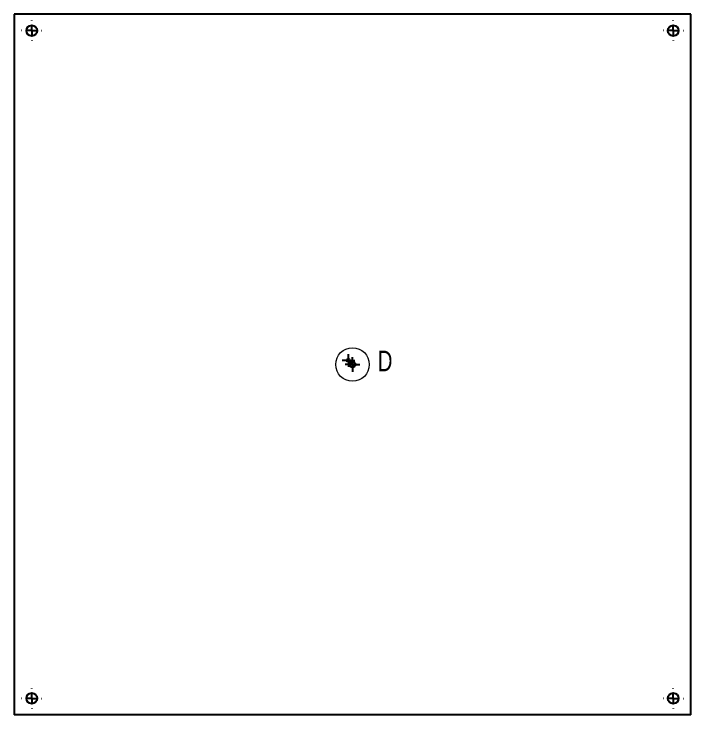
# Model space of a CAD drawing. Header units: millimetres. Extents: x -206 to 279, y 0 to 384.
# Drawn here: x -169.7 to -54.4, y 71.6 to 190.9 of the extents above; entities that cross this region are included whole.
import ezdxf

# ---------------------------------------------------------------- set-up
doc = ezdxf.new("R2010")
doc.units = ezdxf.units.MM
doc.layers.add('TITLE_BLOCK_BORDER', color=7, linetype='Continuous')
doc.styles.add('SLDTEXTSTYLE0', font='TXT', dxfattribs={"width": 0.75})

# ---------------------------------------------------------------- blocks, each defined once
blk = doc.blocks.new('SW_CENTERMARKSYMBOL_101')
at = {"layer": 'TITLE_BLOCK_BORDER', "color": 0}
for p, q in [((0, 1.67), (0, 1.75)), ((-1.67, 0), (-1.75, 0)), ((0, 0), (-0.83, 0)), ((0, 0), (0, 0.83)), ((0, 0), (0, -0.83)), ((0, 0), (0.83, 0)), ((1.67, 0), (1.75, 0)), ((0, -1.67), (0, -1.75))]:
    blk.add_line(p, q, dxfattribs=at)
blk = doc.blocks.new('SW_CENTERMARKSYMBOL_102')
at = {"layer": 'TITLE_BLOCK_BORDER', "color": 0}
for p, q in [((0, 1.67), (0, 1.75)), ((-1.67, 0), (-1.75, 0)), ((0, 0), (-0.83, 0)), ((0, 0), (0, 0.83)), ((0, 0), (0, -0.83)), ((0, 0), (0.83, 0)), ((1.67, 0), (1.75, 0)), ((0, -1.67), (0, -1.75))]:
    blk.add_line(p, q, dxfattribs=at)
blk = doc.blocks.new('SW_CENTERMARKSYMBOL_103')
at = {"layer": 'TITLE_BLOCK_BORDER', "color": 0}
for p, q in [((0, 1.67), (0, 1.75)), ((-1.67, 0), (-1.75, 0)), ((0, 0), (-0.83, 0)), ((0, 0), (0, 0.83)), ((0, 0), (0, -0.83)), ((0, 0), (0.83, 0)), ((1.67, 0), (1.75, 0)), ((0, -1.67), (0, -1.75))]:
    blk.add_line(p, q, dxfattribs=at)
blk = doc.blocks.new('SW_CENTERMARKSYMBOL_104')
at = {"layer": 'TITLE_BLOCK_BORDER', "color": 0}
for p, q in [((0, 1.67), (0, 1.75)), ((-1.67, 0), (-1.75, 0)), ((0, 0), (-0.83, 0)), ((0, 0), (0, 0.83)), ((0, 0), (0, -0.83)), ((0, 0), (0.83, 0)), ((1.67, 0), (1.75, 0)), ((0, -1.67), (0, -1.75))]:
    blk.add_line(p, q, dxfattribs=at)
blk = doc.blocks.new('SW_CENTERMARKSYMBOL_105')
at = {"layer": 'TITLE_BLOCK_BORDER', "color": 0}
for p, q in [((-0.83, 0), (-1.08, 0)), ((0, 0), (-0.83, 0)), ((0, 0.83), (0, 1.08)), ((0, 0), (0, 0.83)), ((0, 0), (0, -0.83)), ((0, 0), (0.83, 0)), ((0.83, 0), (1.08, 0)), ((0, -0.83), (0, -1.08))]:
    blk.add_line(p, q, dxfattribs=at)
blk = doc.blocks.new('SW_CENTERMARKSYMBOL_106')
at = {"layer": 'TITLE_BLOCK_BORDER', "color": 0}
for p, q in [((0, 0.83), (0, 1.25)), ((-0.83, 0), (-1.25, 0)), ((0, 0), (-0.83, 0)), ((0, 0), (0, 0.83)), ((0, 0), (0, -0.83)), ((0, 0), (0.83, 0)), ((0.83, 0), (1.25, 0)), ((0, -0.83), (0, -1.25))]:
    blk.add_line(p, q, dxfattribs=at)

msp = doc.modelspace()

# ---------------------------------------------------------------- linework, layer by layer
at = {"color": 7, "linetype": 'Continuous', "lineweight": 25}
for p, q in [((-54.3989, 190.8975), (-169.7322, 190.8975)), ((-169.7322, 190.8975), (-169.7322, 71.5642)), ((-54.3989, 71.5642), (-54.3989, 190.8975)), ((-54.3989, 71.5642), (-169.7322, 71.5642))]:
    msp.add_line(p, q, dxfattribs=at)
for centre, radius in [((-166.7156, 188.0642), 0.9167), ((-57.4156, 188.0642), 0.9167), ((-112.7727, 131.938), 0.25), ((-112.0656, 131.2309), 0.5083), ((-112.0656, 131.2309), 0.4167), ((-166.7156, 74.3975), 0.9167), ((-57.4156, 74.3975), 0.9167)]:
    msp.add_circle(centre, radius, dxfattribs=at)
at = {"color": 7, "linetype": 'Continuous', "lineweight": 18}
msp.add_circle((-112.0656, 131.2309), 2.8532, dxfattribs=at)
msp.add_arc((-112.0656, 131.2309), 0.5, 255, 195, dxfattribs=at)

# ---------------------------------------------------------------- block references
at = {"layer": 'TITLE_BLOCK_BORDER'}
for name, p in [('SW_CENTERMARKSYMBOL_103', (-166.7156, 188.0642)), ('SW_CENTERMARKSYMBOL_104', (-57.4156, 188.0642)), ('SW_CENTERMARKSYMBOL_105', (-112.7727, 131.938)), ('SW_CENTERMARKSYMBOL_106', (-112.0656, 131.2309)), ('SW_CENTERMARKSYMBOL_102', (-166.7156, 74.3975)), ('SW_CENTERMARKSYMBOL_101', (-57.4156, 74.3975))]:
    msp.add_blockref(name, p, dxfattribs=at)

# ---------------------------------------------------------------- texts
at = {"color": 7, "linetype": 'Continuous', "lineweight": 18, "insert": (-107.7922, 133.5828), "char_height": 3.5, "attachment_point": 1, "style": 'SLDTEXTSTYLE0'}
msp.add_mtext('D', dxfattribs=at)

doc.saveas('drawing.dxf')
